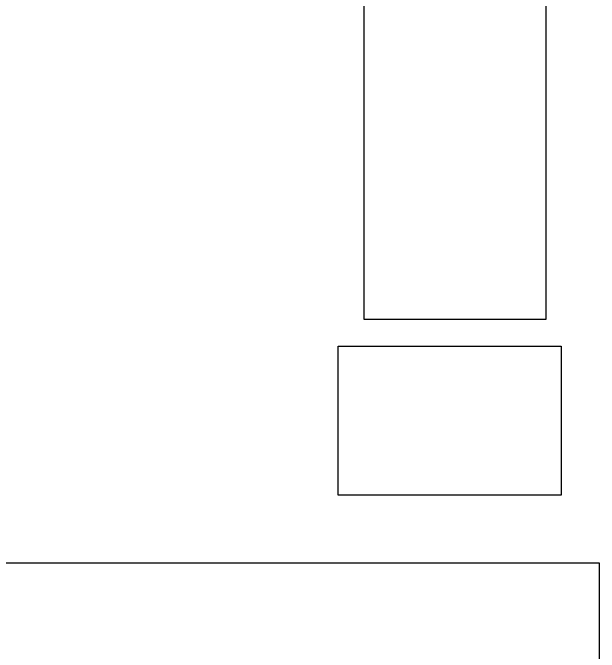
# Model space of a CAD drawing. Header units: millimetres. Extents: x -9564 to 48820, y -25359 to 24346.
# Drawn here: x 35887 to 39041, y -16585 to -13148 of the extents above; entities that cross this region are included whole.
import ezdxf

# ---------------------------------------------------------------- set-up
doc = ezdxf.new("R2010")
doc.units = ezdxf.units.MM
doc.header["$LTSCALE"] = 100
doc.layers.add('Maquinas', color=200, linetype='Continuous')
doc.layers.add('Mesas-estantes', color=230, linetype='Continuous')

msp = doc.modelspace()

# ---------------------------------------------------------------- linework, layer by layer
msp.add_lwpolyline([(30683.758, -16103.441), (39040.649, -16103.441), (39040.649, -22006.953), (30683.758, -22006.953)])
at = {"layer": 'Maquinas'}
for p, q in [((37774.942, -10774.286), (37774.942, -14794.286)), ((38754.942, -14794.286), (38754.942, -10774.286)), ((37774.942, -14794.286), (38754.942, -14794.286))]:
    msp.add_line(p, q, dxfattribs=at)
at = {"layer": 'Mesas-estantes'}
for p, q in [((37636.839, -15740.039), (37636.839, -14940.039)), ((37636.839, -14940.039), (38836.839, -14940.039)), ((38836.839, -14940.039), (38836.839, -15740.039)), ((38836.839, -15740.039), (37636.839, -15740.039))]:
    msp.add_line(p, q, dxfattribs=at)

doc.saveas('drawing.dxf')
